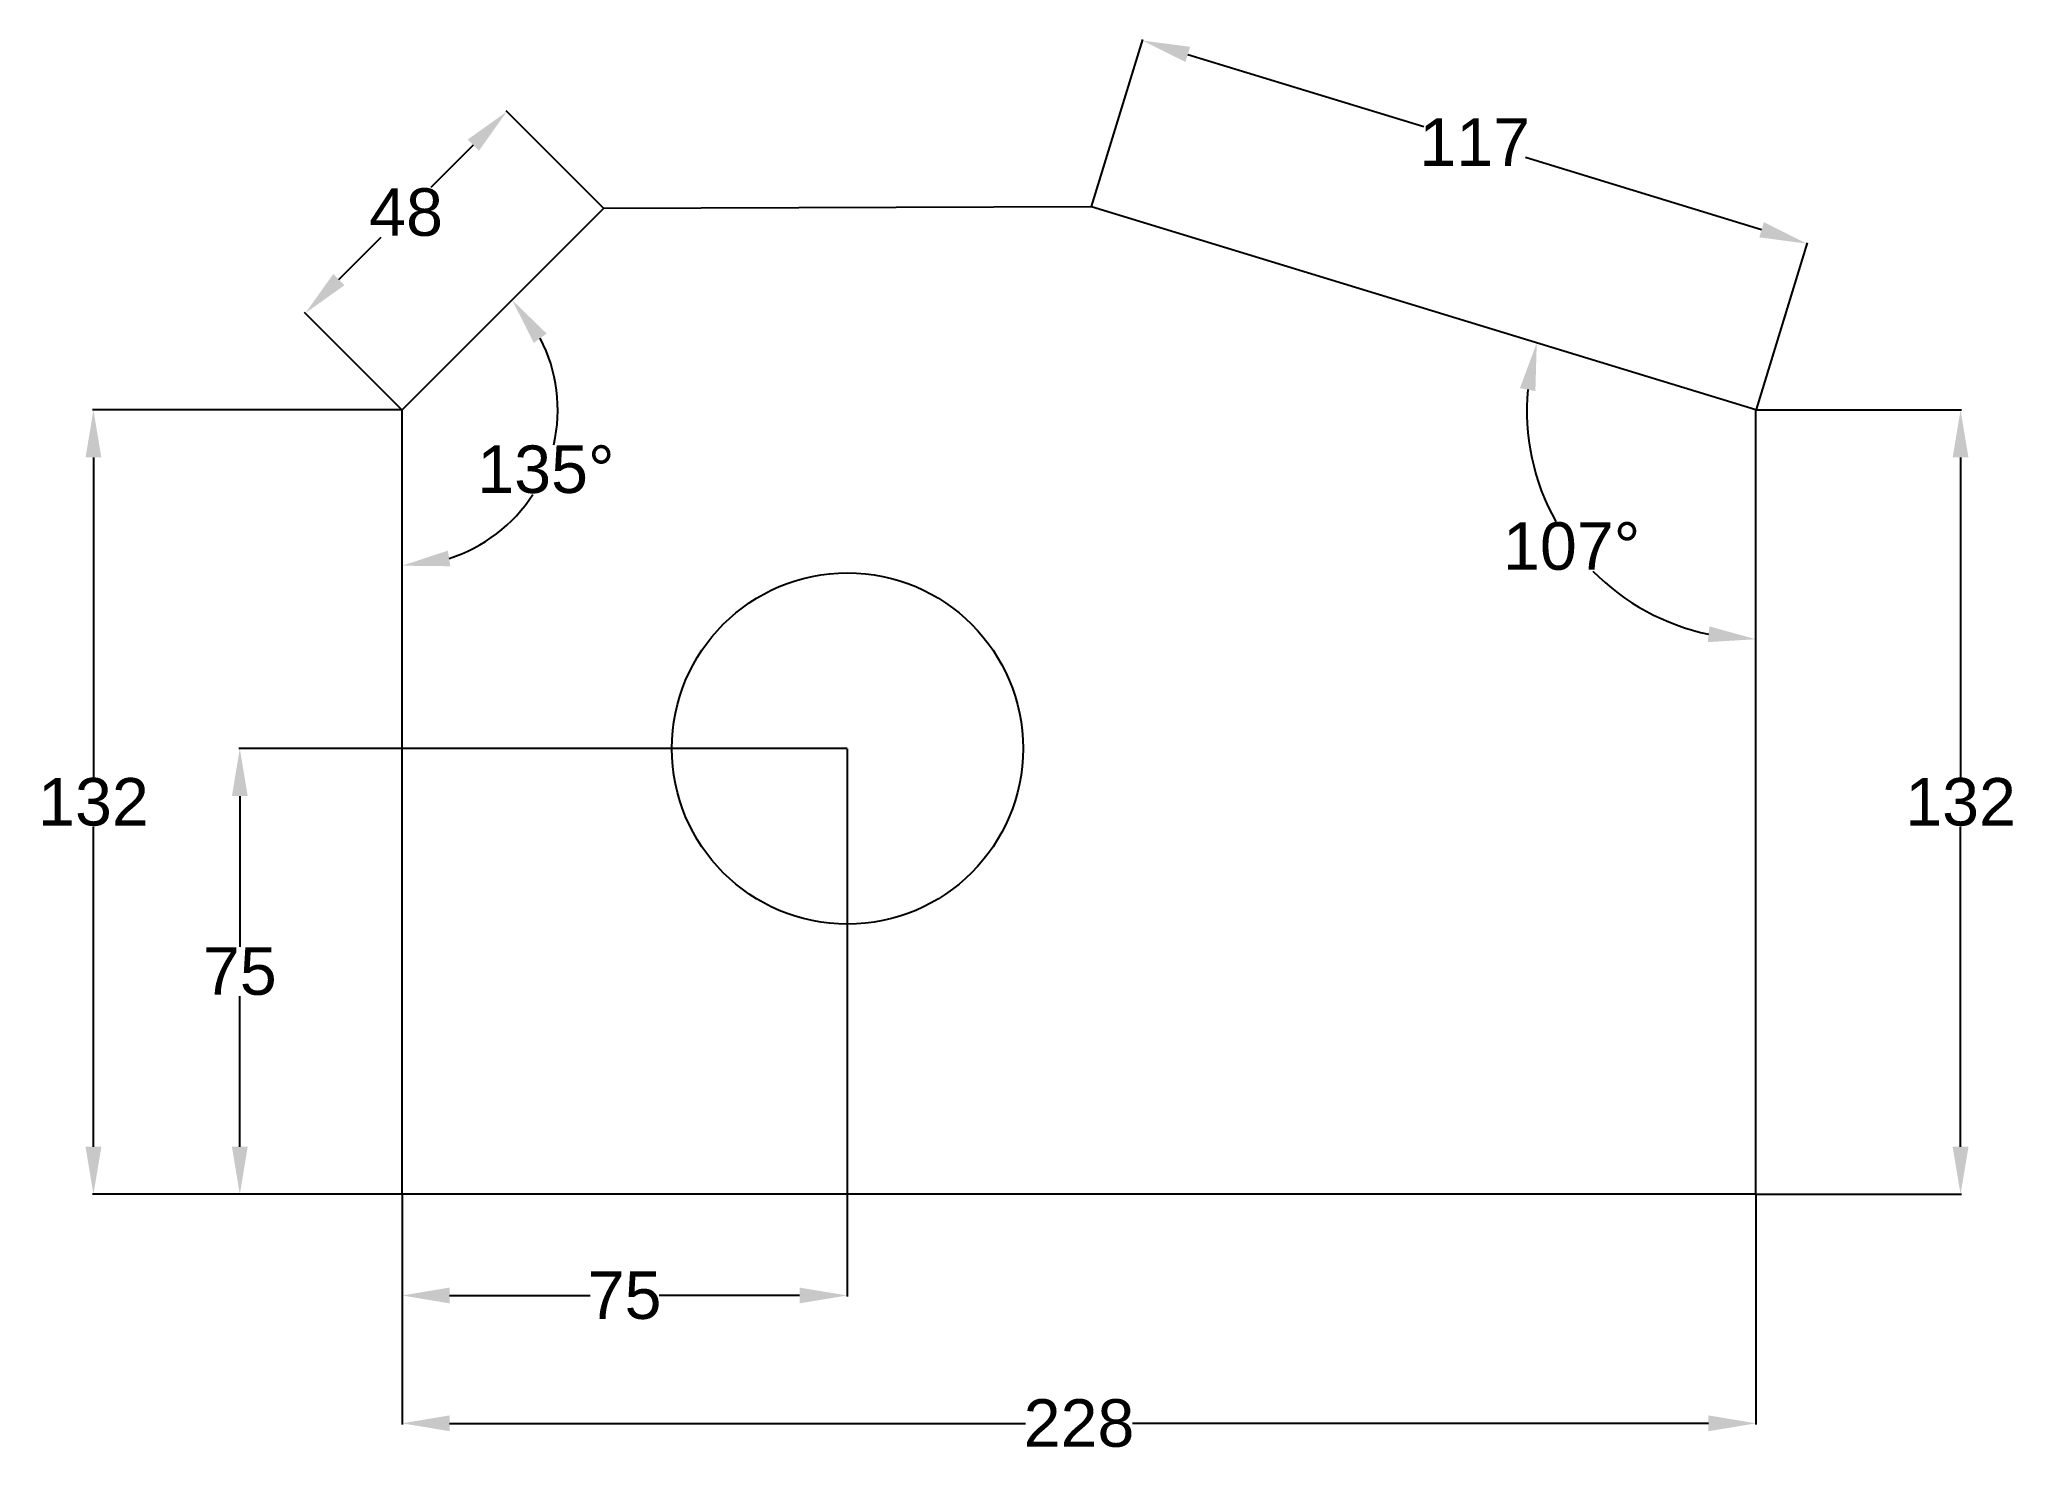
# Model space of a CAD drawing. Header units: inches. Extents: x -34 to 299, y 44 to 282.
import ezdxf

# ---------------------------------------------------------------- set-up
doc = ezdxf.new("R2010")
doc.units = ezdxf.units.IN
doc.header["$MEASUREMENT"] = 0
doc.styles.get("Standard").update_dxf_attribs({"font": 'arial.ttf'})
doc.dimstyles.new('Copy of Standard', dxfattribs={"dimtxt": 8, "dimasz": 8, "dimexe": 0.18, "dimexo": 0.0625, "dimgap": 0.09, "dimtad": 0, "dimtih": 1, "dimtoh": 1, "dimdec": 0, "dimzin": 0, "dimdsep": 46, "dimtxsty": 'Standard', "dimcen": 0.09, "dimclrd": 2, "dimclre": 2, "dimclrt": 2, "dimadec": 0, "dimazin": 0, "dimtfac": 1, "dimtdec": 0, "dimtofl": 0, "dimtmove": 0, "dimatfit": 3, "dimfxl": 1, "dimtolj": 1, "dimtzin": 0, "dimarcsym": 0})

# ---------------------------------------------------------------- blocks, each defined once
blk = doc.blocks.new('*D3')
at = {"color": 2, "lineweight": -2, "transparency": 16777216}
for p, q in [((27.34, 87.65), (27.34, 48.91)), ((255.34, 87.65), (255.34, 48.91)), ((35.34, 49.09), (132.33, 49.09)), ((247.34, 49.09), (150.34, 49.09))]:
    blk.add_line(p, q, dxfattribs=at)
at = {"color": 2, "transparency": 16777216}
for points in [[(35.34, 50.43), (35.34, 47.76), (27.34, 49.09)], [(247.34, 50.43), (247.34, 47.76), (255.34, 49.09)]]:
    blk.add_solid(points, dxfattribs=at)
at = {"layer": 'Defpoints', "color": 0, "transparency": 16777216}
for p in [(27.34, 87.72), (255.34, 87.72), (255.34, 49.09)]:
    blk.add_point(p, dxfattribs=at)
at = {"color": 2, "transparency": 16777216, "insert": (141.34, 49.09), "char_height": 8, "attachment_point": 5}
blk.add_mtext('\\A1;228', dxfattribs=at)
blk = doc.blocks.new('*D4')
at = {"color": 2, "lineweight": -2, "transparency": 16777216}
for p, q in [((255.4, 219.72), (289.99, 219.72)), ((289.81, 211.72), (289.81, 157.86)), ((289.81, 95.65), (289.81, 149.51)), ((255.4, 87.65), (289.99, 87.65))]:
    blk.add_line(p, q, dxfattribs=at)
at = {"color": 2, "transparency": 16777216}
for points in [[(288.48, 211.72), (291.14, 211.72), (289.81, 219.72)], [(288.48, 95.65), (291.14, 95.65), (289.81, 87.65)]]:
    blk.add_solid(points, dxfattribs=at)
at = {"layer": 'Defpoints', "color": 0, "transparency": 16777216}
for p in [(255.34, 219.72), (289.81, 219.72), (255.34, 87.65)]:
    blk.add_point(p, dxfattribs=at)
at = {"color": 2, "transparency": 16777216, "insert": (289.81, 153.69), "char_height": 8, "attachment_point": 5}
blk.add_mtext('\\A1;132', dxfattribs=at)
blk = doc.blocks.new('*D6')
at = {"color": 2, "lineweight": -2, "transparency": 16777216}
for p, q in [((102.27, 162.72), (-0.18, 162.72)), ((0, 154.72), (0, 129.34)), ((0, 95.65), (0, 121.03)), ((27.27, 87.65), (-0.18, 87.65))]:
    blk.add_line(p, q, dxfattribs=at)
at = {"color": 2, "transparency": 16777216}
for points in [[(-1.33, 154.72), (1.33, 154.72), (0, 162.72)], [(-1.33, 95.65), (1.33, 95.65), (0, 87.65)]]:
    blk.add_solid(points, dxfattribs=at)
at = {"layer": 'Defpoints', "color": 0, "transparency": 16777216}
for p in [(0, 162.72), (102.34, 162.72), (27.34, 87.65)]:
    blk.add_point(p, dxfattribs=at)
at = {"color": 2, "transparency": 16777216, "insert": (0, 125.19), "char_height": 8, "attachment_point": 5}
blk.add_mtext('\\A1;75', dxfattribs=at)
blk = doc.blocks.new('*D7')
at = {"color": 2, "lineweight": -2, "transparency": 16777216}
for p, q in [((27.27, 219.72), (-24.83, 219.72)), ((-24.65, 211.72), (-24.65, 157.86)), ((-24.65, 95.65), (-24.65, 149.51)), ((27.27, 87.65), (-24.83, 87.65))]:
    blk.add_line(p, q, dxfattribs=at)
at = {"color": 2, "transparency": 16777216}
for points in [[(-25.99, 211.72), (-23.32, 211.72), (-24.65, 219.72)], [(-25.99, 95.65), (-23.32, 95.65), (-24.65, 87.65)]]:
    blk.add_solid(points, dxfattribs=at)
at = {"layer": 'Defpoints', "color": 0, "transparency": 16777216}
for p in [(-24.65, 219.72), (27.34, 219.72), (27.34, 87.65)]:
    blk.add_point(p, dxfattribs=at)
at = {"color": 2, "transparency": 16777216, "insert": (-24.65, 153.69), "char_height": 8, "attachment_point": 5}
blk.add_mtext('\\A1;132', dxfattribs=at)
blk = doc.blocks.new('*D8')
at = {"color": 2, "lineweight": -2, "transparency": 16777216}
for p, q in [((102.27, 162.65), (102.27, 70.44)), ((27.34, 87.59), (27.34, 70.44)), ((35.34, 70.62), (58.99, 70.62)), ((94.27, 70.62), (70.62, 70.62))]:
    blk.add_line(p, q, dxfattribs=at)
at = {"color": 2, "transparency": 16777216}
for points in [[(35.34, 71.95), (35.34, 69.29), (27.34, 70.62)], [(94.27, 71.95), (94.27, 69.29), (102.27, 70.62)]]:
    blk.add_solid(points, dxfattribs=at)
at = {"layer": 'Defpoints', "color": 0, "transparency": 16777216}
for p in [(102.27, 162.72), (27.34, 87.65), (102.27, 70.62)]:
    blk.add_point(p, dxfattribs=at)
at = {"color": 2, "transparency": 16777216, "insert": (64.8, 70.62), "char_height": 8, "attachment_point": 5}
blk.add_mtext('\\A1;75', dxfattribs=at)
blk = doc.blocks.new('*D9')
at = {"color": 2, "lineweight": -2, "transparency": 16777216}
for p, q in [((61.23, 253.7), (44.85, 270.09)), ((39.32, 264.3), (32.18, 257.16)), ((16.69, 241.68), (23.83, 248.81)), ((27.29, 219.76), (10.91, 236.15))]:
    blk.add_line(p, q, dxfattribs=at)
at = {"color": 2, "transparency": 16777216}
for points in [[(38.38, 265.25), (40.26, 263.36), (44.97, 269.96)], [(15.75, 242.62), (17.63, 240.73), (11.03, 236.02)]]:
    blk.add_solid(points, dxfattribs=at)
at = {"layer": 'Defpoints', "color": 0, "transparency": 16777216}
for p in [(44.97, 269.96), (61.28, 253.66), (27.34, 219.72)]:
    blk.add_point(p, dxfattribs=at)
at = {"color": 2, "transparency": 16777216, "insert": (28, 252.99), "char_height": 8, "attachment_point": 5}
blk.add_mtext('\\A1;48', dxfattribs=at)
blk = doc.blocks.new('*D10')
at = {"color": 2, "lineweight": -2, "transparency": 16777216}
for p, q in [((143.47, 253.98), (152.06, 282.1)), ((159.66, 279.59), (199.43, 267.44)), ((256.3, 250.06), (216.53, 262.21)), ((255.42, 219.78), (264.01, 247.89))]:
    blk.add_line(p, q, dxfattribs=at)
at = {"color": 2, "transparency": 16777216}
for points in [[(160.05, 280.87), (159.27, 278.32), (152.01, 281.93)], [(256.69, 251.34), (255.92, 248.79), (263.96, 247.72)]]:
    blk.add_solid(points, dxfattribs=at)
at = {"layer": 'Defpoints', "color": 0, "transparency": 16777216}
for p in [(152.01, 281.93), (143.45, 253.92), (255.4, 219.72)]:
    blk.add_point(p, dxfattribs=at)
at = {"color": 2, "transparency": 16777216, "insert": (207.98, 264.83), "char_height": 8, "attachment_point": 5}
blk.add_mtext('\\A1;117', dxfattribs=at)
blk = doc.blocks.new('*D11')
at = {"color": 2, "lineweight": -2, "transparency": 16777216}
for start, end in [(347.0956, 27.4453), (287.5547, 327.1772)]:
    blk.add_arc((27.34, 219.72), 26.21, start, end, dxfattribs=at)
at = {"color": 2, "transparency": 16777216}
for points in [[(49.52, 231.01), (51.67, 232.59), (45.87, 238.25)], [(35.45, 193.41), (35.04, 196.04), (27.34, 193.5)]]:
    blk.add_solid(points, dxfattribs=at)
at = {"layer": 'Defpoints', "color": 0, "transparency": 16777216}
for p in [(61.28, 253.66), (27.34, 219.72), (27.34, 219.72), (45.87, 201.18), (27.34, 87.72)]:
    blk.add_point(p, dxfattribs=at)
at = {"color": 2, "transparency": 16777216, "insert": (51.55, 209.69), "char_height": 8, "attachment_point": 5}
blk.add_mtext('\\A1;135°', dxfattribs=at)
blk = doc.blocks.new('*D12')
at = {"color": 2, "lineweight": -2, "transparency": 16777216}
for start, end in [(174.898, 209.121), (224.6674, 258.102)]:
    blk.add_arc((255.34, 219.72), 38.59, start, end, dxfattribs=at)
at = {"color": 2, "transparency": 16777216}
for points in [[(215.59, 223.4), (218.2, 222.89), (218.43, 231)], [(247.52, 183.28), (247.24, 180.63), (255.34, 181.12)]]:
    blk.add_solid(points, dxfattribs=at)
at = {"layer": 'Defpoints', "color": 0, "transparency": 16777216}
for p in [(143.45, 253.92), (255.34, 219.72), (255.34, 219.72), (218.77, 207.36), (255.34, 87.72)]:
    blk.add_point(p, dxfattribs=at)
at = {"color": 2, "transparency": 16777216, "insert": (224.31, 196.76), "char_height": 8, "attachment_point": 5}
blk.add_mtext('\\A1;107°', dxfattribs=at)

msp = doc.modelspace()

# ---------------------------------------------------------------- linework, layer by layer
for p, q in [((27.34, 219.72), (61.28, 253.66)), ((143.45, 253.92), (61.28, 253.66)), ((255.34, 219.72), (143.45, 253.92)), ((27.34, 87.72), (27.34, 219.72)), ((255.34, 87.72), (255.34, 219.72)), ((27.34, 87.72), (255.34, 87.72))]:
    msp.add_line(p, q)
msp.add_circle((102.34, 162.72), 29.58)

# ---------------------------------------------------------------- dimensions: what is measured, and where the dimension line sits
for p1, p2, distance, picture, middle in [((255.4, 219.72), (143.45, 253.92), -29.28, '*D10', (207.98, 264.83)), ((27.34, 219.72), (61.28, 253.66), 23.05, '*D9', (28, 252.99))]:
    dim = msp.add_aligned_dim(p1=p1, p2=p2, distance=distance, dimstyle='Copy of Standard')
    dim.commit()
    dim.dimension.update_dxf_attribs({"geometry": picture, "text_midpoint": middle})
for base, line1, line2, picture, middle in [((45.87, 201.18), ((27.34, 219.72), (61.28, 253.66)), ((27.34, 87.72), (27.34, 219.72)), '*D11', (51.55, 209.69)), ((218.77, 207.36), ((255.34, 87.72), (255.34, 219.72)), ((255.34, 219.72), (143.45, 253.92)), '*D12', (224.31, 196.76))]:
    dim = msp.add_angular_dim_2l(base=base, line1=line1, line2=line2, dimstyle='Copy of Standard')
    dim.commit()
    dim.dimension.update_dxf_attribs({"geometry": picture, "text_midpoint": middle})
for base, p1, p2, picture, middle in [((-24.65, 219.72), (27.34, 87.65), (27.34, 219.72), '*D7', (-24.65, 153.69)), ((289.81, 219.72), (255.34, 87.65), (255.34, 219.72), '*D4', (289.81, 153.69)), ((0, 162.72), (27.34, 87.65), (102.34, 162.72), '*D6', (0, 125.19))]:
    dim = msp.add_linear_dim(base=base, p1=p1, p2=p2, angle=90, dimstyle='Copy of Standard')
    dim.commit()
    dim.dimension.update_dxf_attribs({"geometry": picture, "text_midpoint": middle})
for base, p1, p2, picture, middle in [((102.27, 70.62), (27.34, 87.65), (102.27, 162.72), '*D8', (64.8, 70.62)), ((255.34, 49.09), (27.34, 87.72), (255.34, 87.72), '*D3', (141.34, 49.09))]:
    dim = msp.add_linear_dim(base=base, p1=p1, p2=p2, dimstyle='Copy of Standard')
    dim.commit()
    dim.dimension.update_dxf_attribs({"geometry": picture, "text_midpoint": middle})

doc.saveas('drawing.dxf')
